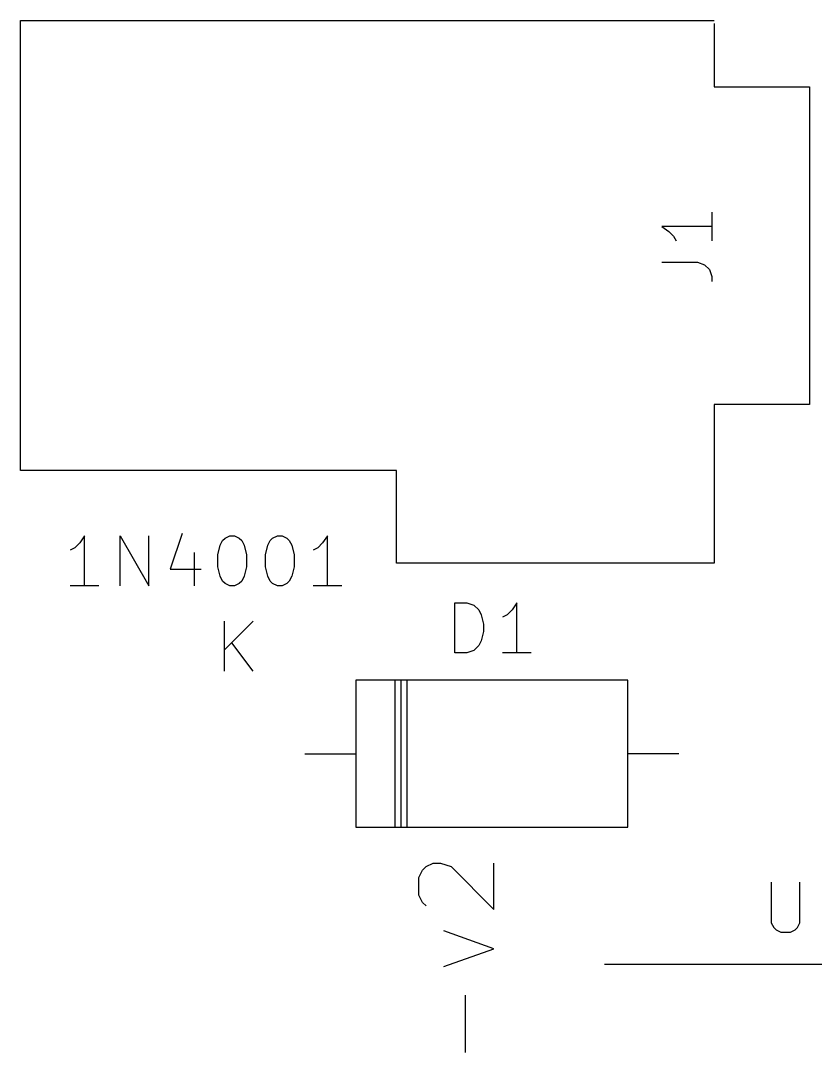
# Model space of a CAD drawing. Extents: x -4.4 to 27.8, y 0.8 to 35.
# Drawn here: x 0.74 to 16.63, y 14.35 to 34.98 of the extents above; entities that cross this region are included whole.
import ezdxf

# ---------------------------------------------------------------- set-up
doc = ezdxf.new("R2010")
doc.units = 0
doc.layers.add('BLACK', color=7, linetype='CONTINUOUS')

msp = doc.modelspace()

# ---------------------------------------------------------------- linework, layer by layer
at = {"layer": 'BLACK', "linetype": 'CONTINUOUS'}
for p, q in [((0.74, 25.98), (0.74, 34.98)), ((0.74, 34.98), (14.605, 34.98)), ((14.605, 34.925), (14.605, 33.655)), ((14.605, 33.655), (16.51, 33.655)), ((16.51, 33.655), (16.51, 27.305)), ((14.5574, 31.1467), (14.5574, 30.5752)), ((14.5574, 30.861), (13.5574, 30.861)), ((13.5574, 30.861), (13.7002, 30.7657)), ((13.7002, 30.7657), (13.7955, 30.6705)), ((13.7955, 30.6705), (13.8431, 30.5752)), ((13.5574, 30.1467), (14.2717, 30.1467)), ((14.2717, 30.1467), (14.4145, 30.099)), ((14.4145, 30.099), (14.5098, 30.0038)), ((14.5098, 30.0038), (14.5574, 29.861)), ((14.5574, 29.861), (14.5574, 29.7657)), ((16.51, 27.305), (14.605, 27.305)), ((14.605, 27.305), (14.605, 24.13)), ((8.255, 25.98), (0.74, 25.98)), ((8.255, 24.13), (8.255, 25.98)), ((2.01643, 24.6776), (1.92119, 24.5348)), ((2.01643, 23.6776), (2.01643, 24.6776)), ((2.73071, 23.6776), (2.73071, 24.6776)), ((2.73071, 24.6776), (3.30214, 23.6776)), ((3.30214, 23.6776), (3.30214, 24.6776)), ((3.96881, 24.7252), (3.73071, 24.011)), ((4.73071, 24.4871), (4.77833, 24.5824)), ((4.77833, 24.5824), (4.82595, 24.63)), ((4.82595, 24.63), (4.92119, 24.6776)), ((4.92119, 24.6776), (5.01643, 24.6776)), ((5.01643, 24.6776), (5.11167, 24.63)), ((5.11167, 24.63), (5.15928, 24.5824)), ((5.15928, 24.5824), (5.2069, 24.4871)), ((5.68309, 24.4871), (5.73071, 24.5824)), ((5.73071, 24.5824), (5.77833, 24.63)), ((5.77833, 24.63), (5.87357, 24.6776)), ((5.87357, 24.6776), (5.96881, 24.6776)), ((5.96881, 24.6776), (6.06405, 24.63)), ((6.06405, 24.63), (6.11167, 24.5824)), ((6.11167, 24.5824), (6.15928, 24.4871)), ((6.87357, 24.6776), (6.77833, 24.5348)), ((6.87357, 23.6776), (6.87357, 24.6776)), ((1.82595, 24.4395), (1.73071, 24.3919)), ((1.92119, 24.5348), (1.82595, 24.4395)), ((4.68309, 24.2967), (4.73071, 24.4871)), ((5.2069, 24.4871), (5.25452, 24.2967)), ((5.63548, 24.2967), (5.68309, 24.4871)), ((6.15928, 24.4871), (6.2069, 24.2967)), ((6.68309, 24.4395), (6.58786, 24.3919)), ((6.77833, 24.5348), (6.68309, 24.4395)), ((4.2069, 24.3443), (4.2069, 23.6776)), ((4.68309, 24.0586), (4.68309, 24.2967)), ((5.25452, 24.2967), (5.25452, 24.0586)), ((5.63548, 24.0586), (5.63548, 24.2967)), ((6.2069, 24.2967), (6.2069, 24.0586)), ((3.73071, 24.011), (4.34976, 24.011)), ((4.73071, 23.8681), (4.68309, 24.0586)), ((5.25452, 24.0586), (5.2069, 23.8681)), ((5.68309, 23.8681), (5.63548, 24.0586)), ((6.2069, 24.0586), (6.15928, 23.8681)), ((14.605, 24.13), (8.255, 24.13)), ((4.77833, 23.7729), (4.73071, 23.8681)), ((4.82595, 23.7252), (4.77833, 23.7729)), ((5.15928, 23.7729), (5.11167, 23.7252)), ((5.2069, 23.8681), (5.15928, 23.7729)), ((5.73071, 23.7729), (5.68309, 23.8681)), ((5.77833, 23.7252), (5.73071, 23.7729)), ((6.11167, 23.7729), (6.06405, 23.7252)), ((6.15928, 23.8681), (6.11167, 23.7729)), ((2.30214, 23.6776), (1.73071, 23.6776)), ((4.92119, 23.6776), (4.82595, 23.7252)), ((5.01643, 23.6776), (4.92119, 23.6776)), ((5.11167, 23.7252), (5.01643, 23.6776)), ((5.87357, 23.6776), (5.77833, 23.7252)), ((5.96881, 23.6776), (5.87357, 23.6776)), ((6.06405, 23.7252), (5.96881, 23.6776)), ((7.15928, 23.6776), (6.58786, 23.6776)), ((9.4219, 22.3376), (9.4219, 23.3376)), ((9.4219, 23.3376), (9.66, 23.3376)), ((9.66, 23.3376), (9.80286, 23.29)), ((10.66, 23.3376), (10.5648, 23.1948)), ((10.66, 22.3376), (10.66, 23.3376)), ((9.80286, 23.29), (9.89809, 23.1948)), ((9.89809, 23.1948), (9.94571, 23.0995)), ((10.5648, 23.1948), (10.4695, 23.0995)), ((4.81809, 21.9676), (4.81809, 22.9676)), ((5.38952, 22.9676), (4.81809, 22.3962)), ((9.94571, 23.0995), (9.99333, 22.909)), ((9.99333, 22.909), (9.99333, 22.7662)), ((10.4695, 23.0995), (10.3743, 23.0519)), ((9.99333, 22.7662), (9.94571, 22.5757)), ((5.38952, 21.9676), (4.96095, 22.539)), ((9.94571, 22.5757), (9.89809, 22.4805)), ((9.66, 22.3376), (9.4219, 22.3376)), ((9.80286, 22.3852), (9.66, 22.3376)), ((9.89809, 22.4805), (9.80286, 22.3852)), ((10.9457, 22.3376), (10.3743, 22.3376)), ((7.44, 21.79), (7.44, 18.85)), ((12.88, 21.79), (7.44, 21.79)), ((8.22, 21.79), (8.22, 18.85)), ((8.34, 21.79), (8.34, 18.85)), ((8.46, 21.79), (8.46, 18.85)), ((12.88, 18.85), (12.88, 21.79)), ((6.42, 20.32), (7.44, 20.32)), ((13.9, 20.32), (12.88, 20.32)), ((7.44, 18.85), (12.88, 18.85)), ((8.70357, 17.8464), (8.775, 17.9893)), ((8.775, 17.9893), (8.84643, 18.0607)), ((8.84643, 18.0607), (8.98928, 18.1321)), ((8.98928, 18.1321), (9.13214, 18.1321)), ((9.13214, 18.1321), (9.34643, 18.0607)), ((9.34643, 18.0607), (10.2036, 17.2036)), ((10.2036, 17.2036), (10.2036, 18.1321)), ((8.70357, 17.4893), (8.70357, 17.8464)), ((15.7481, 17.7476), (15.7481, 16.9381)), ((16.3195, 16.9381), (16.3195, 17.7476)), ((8.775, 17.3464), (8.70357, 17.4893)), ((8.84643, 17.275), (8.775, 17.3464)), ((15.7481, 16.9381), (15.7957, 16.8429)), ((16.2719, 16.8429), (16.3195, 16.9381)), ((10.2036, 16.4179), (9.20357, 16.775)), ((15.7957, 16.8429), (15.8433, 16.7952)), ((15.8433, 16.7952), (15.9386, 16.7476)), ((15.9386, 16.7476), (16.129, 16.7476)), ((16.129, 16.7476), (16.2243, 16.7952)), ((16.2243, 16.7952), (16.2719, 16.8429)), ((9.20357, 16.0607), (10.2036, 16.4179)), ((12.41, 16.11), (18.42, 16.11)), ((9.63214, 14.3464), (9.63214, 15.4893))]:
    msp.add_line(p, q, dxfattribs=at)

doc.saveas('drawing.dxf')
